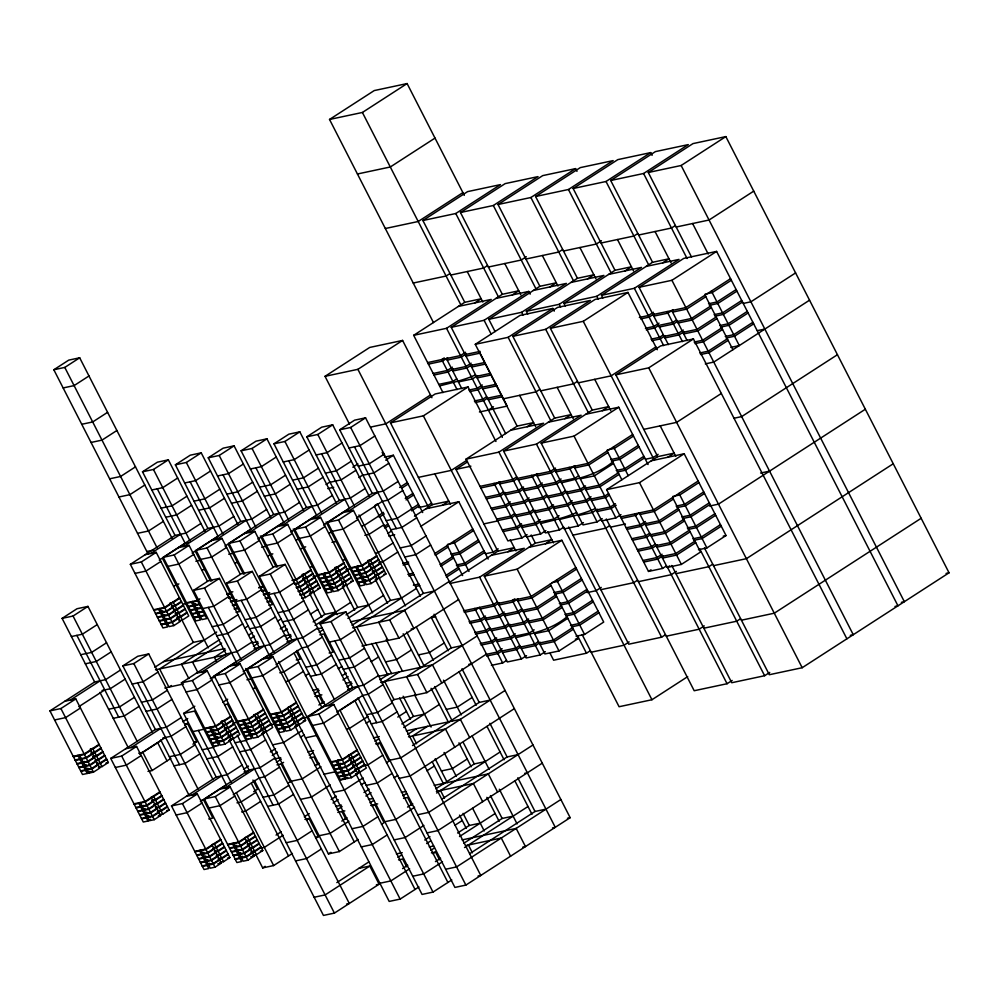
<?xml version="1.0" encoding="UTF-8"?>
<svg xmlns="http://www.w3.org/2000/svg" width="999" height="999" viewBox="0 0 999 999"><rect width="100%" height="100%" fill="white"/><g stroke="black" fill="none" stroke-linecap="round" stroke-linejoin="round"><path stroke-width="1.5" d="M433.466 322.565L329.533 119.455L374.238 90.572L407.105 83.566L464.298 195.342M329.533 119.455L362.4 112.462L407.105 83.566M148.214 554.195L53.834 369.755L68.731 360.127L79.683 357.792L172.028 538.249M53.834 369.755L64.785 367.42L79.683 357.792M435.002 138.099L390.309 166.983L357.442 173.988M88.986 375.974L74.088 385.602L63.137 387.937M107.592 412.325L92.695 421.953L81.731 424.288M462.899 192.62L418.206 221.503L385.339 228.509M422.902 220.504L467.594 191.621L500.462 184.615L455.769 213.511L422.902 220.504L464.76 302.297L481.193 298.788L474.8 302.922M116.895 430.494L101.985 440.122L91.034 442.457M460.464 212.5L505.157 183.616L538.024 176.611L493.331 205.507L460.464 212.5L502.322 294.293L518.756 290.796L512.362 294.917M549.925 286.913L556.306 282.792L539.872 286.288L498.026 204.508L542.719 175.612L575.586 168.619L576.985 171.341M498.026 204.508L530.894 197.502L575.586 168.619M535.589 196.503L580.282 167.62L613.149 160.614L568.456 189.498L535.589 196.503L577.434 278.284L593.868 274.787L587.487 278.921M135.489 466.845L120.592 476.473L109.64 478.808M625.049 270.916L631.43 266.783L614.997 270.292L573.151 188.499L617.844 159.615L650.711 152.61L652.11 155.332M200.911 523.451L186.014 533.091L175.05 535.414L142.507 471.803L157.405 462.175L168.356 459.84L204.895 531.243M449.937 273.551L446.103 276.036L413.236 283.029M142.507 471.803L153.459 469.468L168.356 459.84M573.151 188.499L606.018 181.493L650.711 152.61M610.714 180.494L655.406 151.611L688.274 144.605L643.581 173.501L610.714 180.494L652.559 262.287L668.993 258.791L662.612 262.912M233.778 516.458L218.881 526.086L207.917 528.421L175.374 464.81L190.272 455.182L201.224 452.847L237.762 524.25M144.793 485.014L129.895 494.655L118.931 496.99M487.5 265.559L483.666 268.032L450.799 275.037M175.374 464.81L186.326 462.475L201.224 452.847M349.438 424.038L325.025 376.323L369.73 347.44L402.597 340.434L431.918 397.739M691.52 257.005L648.276 172.502L692.969 143.606L725.836 136.601L949.05 572.802L802.185 667.719L769.317 674.725L704.445 547.952M266.646 509.453L251.748 519.08L240.784 521.416L208.242 457.804L223.139 448.176L234.091 445.841L270.629 517.245M177.66 478.022L162.762 487.649L151.798 489.985M526.336 256.731L521.228 260.027L488.361 267.033M208.242 457.804L219.193 455.469L234.091 445.841M325.025 376.323L357.892 369.33L402.597 340.434M442.994 392.619L413.673 335.314L464.76 302.297M648.276 172.502L681.143 165.497L725.836 136.601M299.513 502.447L284.615 512.075L273.651 514.41L241.096 450.799L256.006 441.171L266.958 438.836L303.496 510.239M210.527 471.016L195.629 480.644L184.665 482.979M241.096 450.799L252.06 448.464L266.958 438.836M562.624 249.55L558.791 252.023L525.924 259.028M413.673 335.314L446.541 328.309L491.233 299.425L458.366 306.418M186.963 496.191L172.065 505.819L161.101 508.154M505.644 433.628L451.236 327.31L502.322 294.293M332.38 495.454L317.47 505.082L306.518 507.417L273.963 443.806L288.873 434.165L299.825 431.843L336.363 503.234M243.394 464.011L228.496 473.651L217.532 475.974M273.963 443.806L284.927 441.471L299.825 431.843M163.386 521.366L148.489 531.006L137.537 533.329M191.608 505.282L176.711 514.91L165.759 517.245M601.46 240.722L596.353 244.031L563.486 251.024M219.83 489.198L204.92 498.826L193.968 501.161M451.236 327.31L484.103 320.304L528.796 291.421L530.194 294.143M365.247 488.449L350.337 498.076L339.385 500.412L306.83 436.8L321.728 427.172L332.692 424.837L369.23 496.241M495.079 331.581L488.798 319.305L539.872 286.288M276.261 457.018L261.363 466.645L250.399 468.981M306.83 436.8L317.794 434.465L332.692 424.837M224.475 498.276L209.578 507.904L198.626 510.239M444.268 357.917L441.708 359.578L457.08 389.622M252.697 482.192L237.787 491.82L226.835 494.155M637.749 233.554L633.915 236.026L601.048 243.019M447.614 357.829L442.507 361.126L428.421 364.136M158.304 608.741L167.607 626.922L162.912 627.921L130.357 564.31L175.05 535.414M398.102 481.443L383.204 491.071L372.252 493.406L339.697 429.795L354.595 420.167L365.559 417.832L570.167 817.681L465.871 885.089L454.92 887.424L357.929 697.889M488.798 319.305L521.665 312.3L566.358 283.416L533.491 290.422M309.128 450.012L294.23 459.64L283.266 461.975M150.737 553.508L180.532 534.253M527.172 426.735L533.566 422.602L517.132 426.111L475.274 344.318L519.967 315.434L552.834 308.429L554.233 311.151M527.747 314.036L526.361 311.301L577.434 278.284M130.357 564.31L141.309 561.975L156.206 552.347L188.761 615.958L182.38 620.079L178.858 620.829M465.596 352.272L460.489 355.569L427.622 362.575M339.697 429.795L350.661 427.46L365.559 417.832M466.396 353.833L461.288 357.13L447.202 360.127M257.342 491.283L242.445 500.911L231.481 503.246M120.504 670.017L105.607 679.657L94.643 681.98L62.1 618.369L76.998 608.741L87.949 606.405L152.198 731.955M452.397 367.17L447.29 370.479L433.204 373.476M285.552 475.187L270.654 484.815L259.703 487.15M453.196 368.731L448.089 372.04L434.003 375.037M675.312 225.549L671.478 228.022L638.611 235.027M191.171 601.748L200.474 619.917L195.779 620.916L163.224 557.305L207.917 528.421M159.266 560.089L185.177 543.344L187.924 542.757M62.1 618.369L73.052 616.033L87.949 606.405M341.995 443.007L327.085 452.634L316.134 454.97M183.604 546.515L213.399 527.247M160.864 561.438L145.966 571.066L135.002 573.401M475.274 344.318L508.141 337.325L552.834 308.429M526.361 311.301L559.228 304.308L603.92 275.412L571.053 282.417M163.224 557.305L174.176 554.969L189.073 545.342L207.505 581.356M471.178 363.174L466.071 366.471L451.985 369.48M512.837 336.313L557.529 307.43L590.397 300.424L545.704 329.32L512.837 336.313L554.695 418.106L571.128 414.61L564.735 418.731M565.309 306.031L563.923 303.309L614.997 270.292M471.978 364.735L466.87 368.032L452.784 371.029M290.209 484.278L275.312 493.906L264.348 496.241M430.494 394.967L385.801 423.851L370.854 427.035M318.419 468.181L303.521 477.822L292.57 480.157M456.705 378.908L452.872 381.381L438.786 384.378M442.395 505.269L448.776 501.136L432.342 504.632L390.497 422.852L435.189 393.968L468.056 386.963L495.954 441.483M211.763 580.931L196.091 550.299L240.784 521.416M192.133 553.084L218.044 536.338L190.147 481.818M374.862 436.014L359.952 445.641L349.001 447.977M753.733 191.134L709.04 220.017L676.173 227.023M216.471 539.51L246.266 520.254M193.731 554.433L178.833 564.06L167.869 566.396M196.091 550.299L207.043 547.976L221.94 538.336L240.372 574.35M563.923 303.309L596.79 296.303L641.483 267.407L608.616 274.413M475.487 374.9C464.148 380.119 451.748 382.729 439.585 385.939M602.297 410.726L608.691 406.605L592.257 410.102L550.399 328.321L595.092 299.425L627.959 292.432L657.28 349.725M602.872 298.027L601.485 295.304L652.559 262.287M477.559 375.636L472.452 378.933L458.366 381.943M323.077 477.272L308.179 486.9L297.215 489.235M97.253 624.587L82.355 634.215L71.391 636.55M351.286 461.188L336.388 470.816L325.437 473.151M390.497 422.852L423.364 415.846L468.056 386.963M244.63 573.926L228.958 543.306L273.651 514.41M225 546.078L250.911 529.333L223.014 474.812M249.338 532.504L279.133 513.249M226.598 547.427L211.701 557.055L200.737 559.39M326.011 484.527L329.845 482.055M352.834 467.195L357.942 463.898M228.958 543.306L239.91 540.971L254.807 531.343L273.239 567.357M482.342 384.99L477.235 388.286L468.781 390.085M550.399 328.321L583.266 321.316L627.959 292.432M601.485 295.304L634.353 288.299L679.045 259.415L646.178 266.408M481.855 387.362L478.034 389.847L469.58 391.645M178.883 583.916L173.651 586.113M355.944 470.279L341.046 479.907L330.082 482.242M668.368 344.605L639.048 287.3L683.741 258.416L716.608 251.411L897.964 605.819L894.979 606.455M384.153 454.183L369.255 463.811L358.304 466.146M277.497 566.933L261.825 536.301L306.518 507.417M257.867 539.085L283.778 522.34L255.881 467.807M282.205 525.511L312 506.243M259.465 540.422L244.568 550.062L233.604 552.397M358.878 477.522L362.712 475.049M385.701 460.189L393.369 455.244L422.689 512.549M261.825 536.301L272.777 533.966L287.675 524.338L320.229 587.949L313.848 592.082L310.327 592.832M486.638 396.715L482.817 399.188L474.363 400.986M106.556 642.757L91.646 652.384L80.694 654.72M179.458 597.777L164.56 607.417L153.609 609.74M171.216 603.808L164.835 607.929L160.14 608.928M179.733 598.301L173.339 602.434L169.818 603.184M388.811 463.274L373.913 472.902L362.949 475.237M639.048 287.3L671.915 280.294L716.608 251.411M251.973 642.02L237.063 651.648L226.111 653.983L193.556 590.372L208.454 580.731L219.418 578.409L255.956 649.8M162.725 610.726L160.165 612.375L155.469 613.386M172.815 606.917L166.421 611.051L161.726 612.05M181.319 601.423L174.937 605.544L171.416 606.293M173.077 607.442L166.696 611.563L162 612.562M181.593 601.935L175.2 606.068L171.678 606.818M322.64 573.738L331.943 591.908L327.247 592.907L294.693 529.295L339.385 500.412M290.734 532.08L316.646 515.334L288.748 460.814M193.556 590.372L204.52 588.036L219.418 578.409M164.847 614.885L162.288 616.533L157.592 617.532M315.072 518.506L344.867 499.25M292.332 533.429L277.435 543.056L266.471 545.392M174.675 610.551L168.282 614.685L163.586 615.684M183.179 605.057L176.798 609.178L173.277 609.927M111.201 651.847L96.304 661.475L85.352 663.811M174.937 611.076L168.556 615.197L163.861 616.196M183.454 605.569L177.06 609.702L174.713 610.202M294.693 529.295L305.644 526.972L320.542 517.332L353.097 580.943L346.715 585.077L343.194 585.826M488.386 410.102L493.506 406.793M166.708 618.518L164.148 620.167L159.453 621.166M199.912 598.801L197.427 600.411L186.476 602.747M176.536 614.185L170.142 618.319L165.447 619.318M185.04 608.691L178.659 612.812L175.137 613.561M176.798 614.71L170.417 618.831L165.722 619.842M185.315 609.203L178.921 613.336L176.573 613.836M284.84 635.014L269.93 644.642L258.978 646.977L226.423 583.366L241.321 573.738L252.285 571.403L288.823 642.807M195.579 603.733L193.032 605.382L188.336 606.381M272.827 553.833L267.607 556.018M195.854 604.245L193.294 605.894L188.599 606.893M178.396 617.819L172.003 621.952L167.308 622.951M186.9 612.325L180.519 616.445L176.998 617.195M178.659 618.344L172.265 622.477L167.57 623.476M187.175 612.837L180.782 616.97L177.26 617.719M355.507 566.733L364.81 584.914L360.115 585.913L327.56 522.302L372.252 493.406M323.601 525.074L349.513 508.329L321.616 453.808M226.423 583.366L237.387 581.031L252.285 571.403M653.408 312.262L648.301 315.559L639.335 317.47M197.715 607.879L195.155 609.527L190.459 610.539M347.939 511.5L377.734 492.245M325.199 526.423L310.302 536.051L299.338 538.386M654.208 313.823L649.1 317.12L640.646 318.918M159.865 608.416L169.168 626.585L173.863 625.586L180.245 621.465L170.954 603.284M539.872 389.373L536.038 391.845L503.171 398.851M327.56 522.302L338.511 519.967L353.409 510.339L385.964 573.95L379.583 578.071L376.061 578.821M199.575 611.513L197.015 613.174L192.32 614.173M232.854 591.758L226.773 594.155M89.748 771.84L87.2 773.488L82.505 774.487L49.95 710.876L94.643 681.98M317.694 628.009L302.797 637.637L291.845 639.972L259.29 576.361L274.188 566.733L285.152 564.398L349.388 689.947M228.721 596.578L213.811 606.206L202.859 608.541M305.694 546.828L300.474 549.013M672.989 309.815L667.881 313.124L653.796 316.121M181.269 717.544L166.371 727.172L155.419 729.507L122.865 665.896L137.762 656.268L148.714 653.933L212.962 779.47M70.33 700.074L100.125 680.819M399.65 487.45L407.317 482.505M374.912 505.519L377.46 503.871M401.723 488.186L408.116 484.065M49.95 710.876L60.902 708.541L75.799 698.913L108.354 762.524L101.973 766.645L98.451 767.394M356.468 518.081L382.38 501.336L387.862 500.162L402.759 490.534M259.29 576.361L270.254 574.025L285.152 564.398M658.99 323.164L653.883 326.473L645.429 328.271M122.865 665.896L133.816 663.561L148.714 653.933M358.067 519.418L343.156 529.058L332.205 531.381M730.556 278.671L685.863 307.555L652.996 314.56M658.503 325.549L654.67 328.022L646.228 329.82M236.838 599.55L230.757 601.947M705.818 296.74L686.663 309.116L672.577 312.125M731.355 280.232L712.2 292.607L705.157 294.106M577.434 381.368L573.601 383.841L540.734 390.846M676.485 319.992L672.664 322.465L658.578 325.462M78.859 706.655L104.77 689.909M261.588 589.572L246.678 599.2L235.727 601.535M677.285 321.553L673.451 324.026L659.365 327.023M80.457 708.004L65.559 717.632L54.595 719.967M125.15 679.108L110.252 688.736L102.035 690.484M378.409 515.696L383.516 512.387M405.232 498.364L412.899 493.406M527.097 534.602L521.99 537.912L507.904 540.909L466.046 459.128L517.132 426.111M379.195 515.709L364.298 525.337L361.551 525.924M466.583 460.464L451.261 470.379L418.394 477.372M379.208 517.245L384.315 513.948M406.031 499.912L413.686 494.967M663.286 334.89L659.465 337.375L651.011 339.173M507.854 551.785L514.248 547.664L497.814 551.161L455.956 469.368L467.445 461.95M710.601 306.081L691.445 318.469L677.359 321.466M736.138 289.573L716.982 301.96L708.528 303.758M665.359 335.627L660.252 338.936L651.81 340.734M269.705 592.544L263.624 594.942M154.857 667.257L193.344 642.382L204.296 640.047M711.388 307.642L692.232 320.017L678.146 323.027M736.937 291.134L717.781 303.521L709.327 305.319M238.012 614.76L223.114 624.387L212.163 626.723M310.926 569.78L296.029 579.408L291.92 580.282M655.868 346.953L611.163 375.836L578.296 382.842M302.685 575.799L296.291 579.919L292.769 580.669M311.201 570.292L304.807 574.425L302.46 574.924M683.353 330.07L678.246 333.366L664.16 336.376M216.708 632.03L159.603 668.943L168.906 687.112L171.378 685.514M294.443 582.579L279.545 592.207L268.594 594.542M383.841 524.8L368.943 534.428L364.835 535.302M667.769 457.255L674.15 453.121L657.717 456.63L615.859 374.837L660.564 345.954L693.431 338.948L846.89 638.836M684.14 331.631L679.033 334.927L664.947 337.924M158.017 672.102L143.119 681.743L132.168 684.078M466.046 459.128L498.913 452.122L543.606 423.239L510.739 430.232M383.991 526.598L387.824 524.125M410.814 509.265L418.469 504.308M412.063 508.703L397.165 518.344L386.201 520.679M304.27 578.908L297.889 583.041L294.368 583.791M312.787 573.414L306.406 577.534L302.884 578.284M304.545 579.432L298.152 583.566L294.63 584.315M313.049 573.926L306.668 578.059L303.147 578.808M563.374 527.435L559.54 529.907L545.454 532.904L503.608 451.123L554.695 418.106M384.79 528.159L388.623 525.674M411.613 510.826L419.268 505.869M716.171 316.995L697.015 329.37L682.929 332.367M741.72 300.487L722.564 312.862L714.11 314.66M306.131 582.554L299.75 586.675L296.228 587.424M314.648 577.047L308.266 581.168L304.745 581.918M242.67 623.838L227.772 633.466L216.808 635.801M306.406 583.066L300.012 587.2L296.491 587.949M314.91 577.559L308.529 581.693L305.007 582.442M219.73 639.572L181.506 664.273L188.823 678.546M716.97 318.544L697.814 330.931L683.728 333.928M742.519 302.035L723.363 314.423L714.909 316.221M431.481 503.159L427.647 505.644L418.681 507.542M270.879 607.754L255.981 617.382L245.03 619.717M325.462 572.602L322.902 574.263L318.206 575.262M134.453 697.29L119.555 706.917L108.604 709.253M387.649 533.528L391.483 531.056M414.46 516.196L432.342 504.632M343.793 562.774L328.896 572.402L317.944 574.737M307.992 586.188L301.611 590.309L298.089 591.058M316.508 580.681L310.127 584.802L307.779 585.314M335.552 568.793L329.158 572.927L324.463 573.926M344.056 563.299L337.674 567.42L335.327 567.919M308.266 586.7L301.873 590.834L298.351 591.583M316.77 581.206L310.389 585.327L306.868 586.076M221.616 643.094L192.47 661.937L197.777 672.327M244.618 628.234L248.339 625.824M416.708 517.794L401.81 527.422L390.859 529.757M615.859 374.837L648.726 367.844L693.431 338.948M795.591 272.914L750.898 301.81L743.418 303.396M337.138 571.915L330.756 576.036L326.061 577.035M345.654 566.408L339.273 570.541L335.751 571.291M309.852 589.822L303.471 593.943L299.95 594.692M318.369 584.315L311.988 588.448L309.64 588.948M337.412 572.427L331.019 576.56L326.323 577.559M345.916 566.933L339.535 571.053L336.014 571.803M310.127 590.334L303.733 594.467L300.212 595.217M318.631 584.84L312.25 588.96L308.728 589.71M503.608 451.123L536.475 444.118L581.168 415.234L548.301 422.227M602.21 518.606L597.102 521.903L583.016 524.912L541.171 443.119L592.257 410.102M721.753 327.897L702.597 340.272L694.155 342.07M747.302 311.388L728.146 323.763L719.692 325.574M338.998 575.549L332.617 579.67L327.922 580.669M347.515 570.042L341.134 574.175L337.612 574.924M275.537 616.845L260.639 626.473L249.675 628.808M301.81 598.326L305.332 597.577L311.713 593.456L302.41 575.274M339.273 576.061L332.879 580.194L328.184 581.193M347.777 570.566L341.396 574.687L337.874 575.436M225.549 650.049L214.373 657.267L216.371 661.163M248.714 635.077L252.597 632.567M139.098 706.368L124.201 715.996L113.249 718.331M722.552 329.458L703.396 341.833L694.942 343.631M748.101 312.949L728.945 325.324L720.491 327.123M330.769 582.991L328.221 584.64L323.526 585.639M303.746 600.749L288.848 610.377L277.897 612.712M393.144 542.969L378.246 552.597L375.499 553.184M358.329 565.609L355.769 567.257L351.074 568.256M420.517 526.523L458.828 501.76L488.149 559.065M167.32 690.284L152.422 699.912L141.458 702.247M376.66 555.769L361.763 565.397L350.811 567.732M340.859 579.183L334.478 583.304L329.782 584.315M349.375 573.676L342.994 577.809L340.647 578.309M209.365 727.309L218.669 745.479L213.973 746.478L181.418 682.866L226.111 653.983M368.419 561.8L362.025 565.921L357.33 566.92M376.923 556.293L370.542 560.414L368.194 560.914M341.134 579.707L334.74 583.828L330.045 584.827M349.638 574.2L343.256 578.321L339.735 579.07M250.599 638.611L254.483 636.101M277.485 621.228L281.206 618.831M332.63 586.625L330.082 588.274L325.387 589.273M201.798 672.077L231.593 652.809M370.005 564.91L363.624 569.043L358.928 570.042M378.521 559.403L372.14 563.536L368.619 564.285M342.719 582.817L336.338 586.95L331.643 587.949M351.236 577.31L344.855 581.443L342.507 581.942M370.279 565.434L363.886 569.555L359.19 570.554M378.783 559.927L372.402 564.048L368.881 564.81M499.987 481.643L494.88 484.94L480.794 487.949M181.418 682.866L192.37 680.531L207.268 670.903L239.822 734.515L233.441 738.648L229.92 739.397M342.994 583.341L336.601 587.462L331.905 588.461M351.498 577.834L345.117 581.955L341.596 582.717M541.171 443.119L574.038 436.113L618.731 407.23L648.064 464.535M99.051 744.342L84.153 753.983L73.202 756.305M371.865 568.543L365.484 572.677L360.789 573.676M380.382 563.049L374.001 567.17L370.479 567.919M727.334 338.798L708.179 351.186L699.725 352.984M752.884 322.29L733.728 334.677L725.274 336.476M90.809 750.374L84.428 754.495L79.733 755.494M99.326 744.867L92.932 749L90.584 749.5M308.404 609.84L293.506 619.467L282.542 621.803M324.2 573.401L333.504 591.583L338.199 590.584L344.58 586.45L335.277 568.281M397.789 552.06L382.892 561.688L378.783 562.562M372.14 569.068L365.746 573.189L361.051 574.188M380.644 563.561L374.263 567.694L370.741 568.443M253.446 646.253L258.416 643.044M280.282 628.92L285.464 625.561M171.965 699.375L157.068 709.003L146.116 711.338M363.636 575.986L361.089 577.647L356.393 578.646M516.695 476.91L512.862 479.383L479.995 486.388M728.134 340.359L708.978 352.734L700.524 354.533M753.671 323.851L734.515 336.226L726.073 338.037M426.011 535.976L411.113 545.604L400.149 547.939M517.494 478.471L513.661 480.944L499.575 483.941M92.407 753.483L86.014 757.617L81.319 758.616M100.911 747.989L94.53 752.11L91.009 752.859M373.726 572.177L367.345 576.311L362.649 577.31M382.242 566.683L375.861 570.804L372.34 571.553M92.67 754.008L86.289 758.129L81.593 759.128M101.186 748.501L94.793 752.634L91.271 753.383M242.233 720.304L251.536 738.473L246.84 739.472L214.285 675.861L258.978 646.977M374.001 572.702L367.607 576.823L362.912 577.822M382.505 567.195L376.123 571.328L372.602 572.077M210.327 678.646L236.239 661.9L208.341 607.38M283.466 631.605L287.35 629.095M310.352 614.235L317.794 609.415M365.497 579.62L362.949 581.281L358.254 582.28M84.44 761.45L81.881 763.099L77.185 764.098M365.759 580.144L363.211 581.793L358.516 582.792M211.925 679.994L197.028 689.622L186.064 691.957M234.665 665.072L264.46 645.816M503.496 491.808L499.662 494.293L485.576 497.29M94.268 757.117L87.875 761.25L83.179 762.249M102.772 751.623L96.391 755.744L92.87 756.493M375.587 575.811L369.205 579.944L364.51 580.943M384.103 570.317L377.722 574.437L375.374 574.937M94.53 757.642L88.137 761.762L83.454 762.761M103.047 752.135L96.653 756.268L93.132 757.017M214.285 675.861L225.237 673.538L240.135 663.898L272.69 727.509L266.308 731.643L262.787 732.392M375.849 576.336L369.468 580.456L364.772 581.455M384.365 570.829L377.984 574.962L375.636 575.461M505.569 492.544L500.462 495.854L486.376 498.851M86.026 764.56L83.479 766.221L78.784 767.22M537.549 473.638L532.442 476.935L518.356 479.945M96.129 760.751L89.735 764.884L85.04 765.883M104.633 755.256L98.252 759.377L95.904 759.877M357.068 566.408L366.371 584.577L371.066 583.578L377.447 579.445L368.144 561.276M430.656 545.054L415.759 554.695L404.807 557.017M809.54 300.187L713.761 362.088L705.306 363.886M96.391 761.275L89.997 765.396L85.302 766.408M104.907 755.768L98.514 759.902L94.992 760.651M286.313 639.248L291.283 636.038M313.149 621.915L324.812 614.373L335.764 612.037M87.887 768.206L85.34 769.854L80.644 770.853M523.551 486.988L518.444 490.284L504.358 493.294M555.531 468.081L550.424 471.378L517.557 478.384M524.35 488.548L519.243 491.845L505.157 494.842M97.977 764.385L91.596 768.518L86.901 769.517M106.493 758.89L100.112 763.011L96.591 763.76M98.252 764.909L91.858 769.043L87.163 770.042M106.768 759.402L100.375 763.536L96.853 764.285M275.1 713.298L284.39 731.48L279.695 732.479L247.153 668.868L291.845 639.972M243.194 671.64L269.106 654.894L271.84 654.32M315.035 625.436L350.661 602.409M556.331 469.642L551.223 472.939L537.137 475.936M150.524 819.355L147.964 821.016L143.269 822.015L110.714 758.403L155.419 729.507M79.458 754.982L88.761 773.151L91.321 771.503M378.471 675.536L363.574 685.164L352.61 687.499L320.067 623.888L334.965 614.26L345.916 611.925L480.769 875.461L478.034 876.048M267.52 658.066L297.327 638.811M244.792 672.989L229.882 682.617L218.931 684.952M510.352 501.898L505.244 505.194L491.158 508.191M131.094 747.602L160.889 728.346M242.033 765.072L227.135 774.7L216.184 777.035L183.629 713.423L194.805 706.193M88.761 773.151L93.456 772.152L99.838 768.031L90.547 749.849M247.153 668.868L258.104 666.533L273.002 656.905L305.557 720.516L299.176 724.637L295.654 725.386M542.332 482.992L537.225 486.288L523.139 489.285M509.877 504.27L506.043 506.755L491.958 509.752M110.714 758.403L121.678 756.068L136.576 746.428L169.131 810.052L162.737 814.173L159.216 814.922M434.465 553.783L472.777 529.02M320.067 623.888L331.019 621.553L345.916 611.925M541.858 485.364L538.024 487.849L523.938 490.846M435.264 555.344L448.039 547.09M473.576 530.581L454.42 542.969L447.377 544.467M575.112 465.634L570.004 468.943L555.919 471.94M319.18 632.255L322.914 629.845M346.016 614.909L357.679 607.38L368.631 605.044M182.755 721.79L187.725 718.581M529.133 497.889L524.025 501.198L509.94 504.195M561.113 478.983L556.006 482.292L541.92 485.289M528.658 500.274L524.825 502.747L510.739 505.756M276.061 664.647L301.973 647.901L307.455 646.728L322.352 637.1M347.902 618.443L383.529 595.416M632.679 434.49L587.986 463.386L555.119 470.379M560.639 481.368L556.805 483.841L542.719 486.85M139.635 754.183L165.547 737.424M138.699 753.221L142.807 752.347L160.29 741.046M184.915 725.137L187.5 723.463L196.803 741.633L192.919 744.155M277.66 665.983L262.749 675.624L251.798 677.946M607.941 452.559L588.786 464.935L574.7 467.944M633.478 436.051L614.323 448.426L607.28 449.925M222.702 702.409L227.672 699.2M514.66 513.623L510.826 516.096L496.74 519.105M141.221 755.519L126.324 765.147L115.372 767.482M185.914 726.635L171.016 736.263L162.8 738.011M546.64 494.717L542.807 497.19L528.721 500.199M515.447 515.184L511.625 517.657L497.539 520.654M440.047 564.697L452.822 556.443M478.359 539.935L459.203 552.31L450.749 554.108M578.621 475.811L574.787 478.284L560.701 481.281M547.427 496.278L543.606 498.751L529.52 501.748M440.846 566.246L453.608 557.991M479.158 541.483L460.002 553.871L451.548 555.669M352.048 625.249L390.534 600.374L401.498 598.039M533.441 509.627L529.607 512.1L515.521 515.097M298.788 662.275L283.891 671.902L279.782 672.777M565.422 490.721L561.588 493.194L547.502 496.191M535.514 510.352L530.407 513.661L516.321 516.658M416.396 588.411L356.793 626.935L366.096 645.104M612.724 461.9C597.926 474.413 579.57 478.271 561.5 482.842M638.261 445.392L619.105 457.779L610.651 459.577M567.494 491.446L562.387 494.755L548.301 497.752M355.219 630.094L340.322 639.722L329.358 642.057M721.328 393.469L676.635 422.365L643.768 429.37M613.523 463.461L594.368 475.849L580.282 478.846M639.06 446.953L619.904 459.34L611.45 461.138M521.515 523.701L516.408 527.01L502.322 530.007M553.496 504.795L548.389 508.104L534.303 511.101M522.315 525.262L517.207 528.558L503.121 531.568M445.629 575.599L458.391 567.345M483.941 550.836L464.785 563.211L456.331 565.022M585.476 485.889L580.369 489.185L566.283 492.195M554.295 506.356L549.188 509.652L535.102 512.662M230.519 716.345L215.622 725.973L204.67 728.308M446.428 577.16L459.19 568.906M484.74 552.397L465.584 564.772L457.13 566.57M222.278 722.364L215.884 726.485L211.189 727.497M230.781 716.857L224.4 720.991L220.879 721.74M586.276 487.45L581.168 490.746L567.082 493.756M434.365 591.033L423.401 593.369L378.708 622.265L388.012 640.434M213.774 729.295L211.226 730.943L206.531 731.942M303.434 671.365L288.536 680.993L285.801 681.58M148.002 771.403L152.11 770.529L170.891 758.391M540.297 519.705L535.189 523.001L521.103 525.998M331.656 655.269L316.758 664.909L305.794 667.245M223.863 725.474L217.482 729.607L212.787 730.606M232.38 719.979L225.999 724.1L222.477 724.849M572.277 500.799L567.17 504.095L553.084 507.092M195.217 744.804L180.32 754.432L169.368 756.767M224.138 725.998L217.745 730.132L213.049 731.131M232.642 720.491L226.261 724.625L222.74 725.374M485.639 553.758L493.119 552.16L498.226 548.863M539.81 522.09L535.976 524.562L521.89 527.559M352.684 627.809L389.66 619.929L449.263 581.406M215.634 732.929L213.087 734.577L208.391 735.576M618.306 472.814L599.15 485.189L585.064 488.186M643.843 456.306L624.687 468.681L616.233 470.479M449.275 582.529L497.814 551.161M571.79 503.184L567.969 505.656L553.883 508.653M215.896 733.441L213.349 735.089L208.654 736.088M305.382 675.761L309.103 673.351M619.105 474.363L599.949 486.75L585.864 489.747M644.642 457.854L625.486 470.242L617.032 472.04M225.724 729.12L219.343 733.241L214.648 734.24M234.241 723.613L227.859 727.734L224.338 728.483M225.999 729.632L219.605 733.766L214.91 734.764M234.503 724.125L228.122 728.259L225.774 728.758M217.495 736.563L214.947 738.211L210.252 739.21M559.078 515.696L553.97 519.005L539.885 522.002M217.757 737.075L215.21 738.723L210.514 739.735M591.058 496.79L585.951 500.099L571.865 503.096M263.386 709.34L248.489 718.968L237.537 721.303M227.585 732.754L221.204 736.875L216.508 737.874M236.101 727.247L229.72 731.368L226.199 732.13M658.129 454.32L653.021 457.629L645.554 459.215M255.145 715.359L248.751 719.492L244.056 720.491M263.649 709.864L257.267 713.985L253.746 714.735M227.859 733.266L221.466 737.399L216.771 738.398M236.363 727.771L229.982 731.892L226.461 732.642M590.571 499.175L586.75 501.648L572.664 504.657M336.301 664.36L321.403 673.988L310.452 676.323M666.408 565.958L662.574 568.431L648.488 571.428L606.63 489.647L657.717 456.63M219.618 740.709L217.07 742.369L212.375 743.368M199.875 753.895L184.977 763.523L174.013 765.858M498.776 482.38L526.685 536.913L540.771 533.903L545.879 530.606M364.523 648.276L349.613 657.904L338.661 660.239M256.731 718.481L250.349 722.602L245.654 723.601M265.247 712.974L258.866 717.107L255.344 717.856M229.445 736.388L223.064 740.509L218.369 741.508M237.962 730.881L231.581 735.014L228.059 735.764M257.005 718.993L250.612 723.126L245.916 724.125M265.509 713.498L259.128 717.619L256.78 718.119M215.672 745.828L213.187 747.439L202.235 749.774M576.573 512.524C565.234 517.744 552.847 520.354 540.671 523.563M229.72 736.9L223.326 741.033L218.631 742.032M238.224 731.405L231.843 735.526L228.321 736.275M248.501 725.923L245.954 727.572L241.258 728.571M608.553 493.618L604.732 496.091L590.646 499.1M248.763 726.448L246.216 728.096L241.521 729.095M449.712 583.541L479.595 577.172L524.288 548.289L491.421 555.294M338.249 668.756L341.97 666.345M609.353 495.179L605.519 497.652L591.433 500.649M258.591 722.115L252.21 726.236L247.515 727.235M267.108 716.608L260.727 720.741L257.205 721.49M545.329 651.66L540.222 654.957L526.136 657.966L484.29 576.173L535.364 543.156L551.798 539.66L545.417 543.781M210.926 726.972L220.23 745.142L224.925 744.143L231.306 740.022L222.003 721.84M258.866 722.627L252.472 726.76L247.777 727.759M267.37 717.132L260.989 721.253L258.641 721.753M250.362 729.557L247.814 731.206L243.119 732.205M250.624 730.082L248.077 731.73L243.381 732.729M595.354 508.528C584.015 513.736 571.628 516.346 559.452 519.555M296.253 702.334L281.356 711.962L270.404 714.297M260.452 725.749L254.071 729.869L249.375 730.881M268.968 720.242L262.587 724.375L259.066 725.124M288.012 708.366L281.618 712.487L276.923 713.486M296.516 702.859L290.135 706.98L287.787 707.479M260.727 726.273L254.333 730.394L249.638 731.393M269.231 720.766L262.849 724.887L259.328 725.636M159.828 791.87L144.93 801.498L133.966 803.833M597.427 509.253L592.32 512.562L578.234 515.559M151.573 797.889L145.192 802.022L140.497 803.021M160.09 792.394L153.709 796.515L151.361 797.015M369.168 657.367L354.27 666.995L343.319 669.33M361.988 645.978L398.963 638.099L458.566 599.587M606.63 489.647L639.497 482.642L684.19 453.758L726.048 535.539L706.892 547.927L698.438 549.725M837.437 354.707L741.658 416.608L734.19 418.206M279.77 715.808L277.223 717.457L272.527 718.456M252.485 733.716L249.937 735.364L245.242 736.363M314.223 693.781L319.18 690.571M342.345 675.599L346.228 673.089M232.742 746.89L217.844 756.518L206.88 758.853M143.344 805.344L140.797 806.992L136.101 807.991M289.598 711.475L283.216 715.609L278.521 716.608M298.114 705.968L291.733 710.102L288.212 710.851M262.312 729.382L255.931 733.516L251.236 734.515M270.829 723.875L264.448 728.009L260.926 728.758M248.539 738.835L246.054 740.434L235.102 742.769M289.872 712L283.479 716.121L278.783 717.12M298.376 706.493L291.995 710.614L289.648 711.126M262.575 729.907L256.194 734.028L251.498 735.027M271.091 724.4L264.71 728.521L261.189 729.282M536.338 474.388L564.235 528.908L578.321 525.911L583.441 522.602M153.172 801.011L146.791 805.132L142.095 806.131M161.688 795.504L155.295 799.637L151.773 800.386M153.434 801.523L147.053 805.656L142.358 806.655M161.95 796.028L155.569 800.149L152.048 800.898M281.631 719.442L279.083 721.091L274.388 722.09M615.421 503.696L610.314 507.005L596.228 510.002M276.748 722.739L271.528 724.924M316.371 697.127L318.968 695.454L322.952 703.246M342.932 679.969L348.114 676.623M371.116 661.75L378.559 656.942M144.942 808.453L142.382 810.102L137.687 811.101M484.29 576.173L517.157 569.168L561.85 540.284L603.708 622.077L584.552 634.452L576.098 636.251M291.458 715.109L285.077 719.243L280.382 720.242M299.975 709.615L293.594 713.736L290.072 714.485M616.208 505.257L611.101 508.553L597.015 511.563M243.793 719.967L253.097 738.149L257.792 737.15L264.173 733.016L254.87 714.847M291.733 715.634L285.339 719.755L280.644 720.754M300.237 710.127L293.856 714.26L291.508 714.76M155.032 804.645L148.651 808.765L143.956 809.777M163.549 799.138L157.155 803.271L154.808 803.77M155.295 805.169L148.913 809.29L144.218 810.289M163.811 799.662L157.43 803.783L153.908 804.532M146.803 812.087L144.243 813.735L139.548 814.734M293.319 718.743L286.938 722.876L282.242 723.875M301.835 713.249L295.454 717.369L291.933 718.119M293.581 719.268L287.2 723.388L282.505 724.387M302.098 713.761L295.716 717.894L292.195 718.643M156.893 808.278L150.499 812.412L145.817 813.411M165.409 802.771L159.016 806.905L155.494 807.654M157.155 808.803L150.774 812.924L146.079 813.923M165.672 803.296L159.291 807.417L155.769 808.179M285.352 726.71L282.804 728.358L278.109 729.357M318.856 705.019L324.038 701.673M347.09 686.775L352.048 683.566M265.609 739.897L250.699 749.525L239.748 751.86M148.664 815.721L146.104 817.369L141.408 818.381M148.926 816.245L146.366 817.894L141.671 818.893M295.18 722.377L288.798 726.51L284.103 727.509M303.696 716.882L297.315 721.003L293.793 721.753M295.442 722.901L289.061 727.022L284.365 728.034M303.958 717.394L297.577 721.528L294.056 722.277M158.754 811.912L152.36 816.046L147.665 817.045M167.27 806.405L160.876 810.539L157.355 811.288M159.016 812.437L152.635 816.558L147.939 817.557M167.532 806.93L161.151 811.063L157.63 811.812M347.714 777.347L345.167 778.995L340.472 779.994L307.917 716.383L352.61 687.499M324.625 706.043L307.143 717.344L303.034 718.219M411.426 649.937L396.528 659.565L385.577 661.9M573.901 466.383L601.798 520.904L615.884 517.907L620.991 514.597M199.438 850.361L208.729 868.531L204.033 869.53L171.491 805.918L216.184 777.035M479.395 607.517L475.561 610.002L464.285 612.399M328.296 705.594L358.092 686.338M276.661 712.974L285.964 731.143L290.659 730.144L297.04 726.011L287.737 707.841M191.858 795.129L221.666 775.861M140.235 802.497L149.525 820.679L154.221 819.679L160.614 815.546L151.311 797.377M609.627 525.674L605.794 528.159L572.927 535.152M307.917 716.383L318.868 714.06L333.766 704.42L366.321 768.031L359.94 772.165L357.592 772.664M171.491 805.918L182.442 803.583L197.34 793.955L229.895 857.567L223.514 861.7L219.992 862.449M497.377 601.96L493.543 604.432L463.499 610.839M379.957 679.77L388.648 674.163M499.45 602.697L494.343 605.993L480.257 608.99M302.36 730.381L283.566 742.519L272.615 744.854M243.519 769.305L248.489 766.096M270.354 751.972L275.537 748.613M336.825 712.162L362.737 695.416L368.219 694.255L383.117 684.627M485.452 616.046L480.344 619.343L469.08 621.74M358.791 698.201L340.01 710.339L433.004 892.095L451.798 879.944M382.105 683.129L399.6 671.827M444.293 642.931L429.395 652.559L418.444 654.894M232.305 843.356L241.596 861.525L236.9 862.537L204.358 798.925L249.051 770.029L260.002 767.694L274.9 758.066M200.399 801.697L226.311 784.952L198.414 730.431M245.679 772.664L248.264 770.991L244.156 771.865M272.24 755.494L277.422 752.147M300.412 737.287L304.146 734.877M514.885 598.788L512.325 600.436L540.222 654.957M486.251 617.594L481.143 620.903L469.867 623.301M338.424 713.511L323.526 723.139L312.562 725.474M698.151 481.019L653.446 509.902L620.579 516.908M224.725 788.124L254.533 768.868M201.985 803.046L187.088 812.674L176.136 815.009M518.231 598.688L513.124 601.997L499.038 604.994M673.401 499.075L654.245 511.463L640.159 514.46M698.95 482.567L679.795 494.955L672.752 496.453M204.358 798.925L215.309 796.59L230.207 786.95L262.762 850.574L256.368 854.694L252.847 855.444M504.233 612.037L499.125 615.347L485.039 618.344M645.354 521.503L640.247 524.812L626.161 527.809M462.262 645.566L451.311 647.901L406.605 676.785L415.909 694.967M575.799 567.544L531.106 596.44L498.239 603.433M505.032 613.598L499.925 616.895L485.839 619.904M646.153 523.064L641.046 526.373L626.96 529.37M276.386 762.312L281.356 759.103M551.061 585.614L531.905 597.989L517.819 600.998M576.598 569.105L557.442 581.48L551.81 582.692M380.594 682.329L417.57 674.45L477.16 635.938M489.76 627.772L485.926 630.244L474.65 632.654M233.267 794.692L259.178 777.946L264.66 776.785L279.558 767.157M277.023 764.859L281.131 763.985L283.616 762.374M521.74 608.866L517.907 611.338L503.821 614.348M490.546 629.333L486.725 631.805L475.449 634.203M678.184 508.429L659.028 520.804L644.942 523.813M703.733 491.92L684.577 504.295L676.123 506.106M234.852 796.041L219.955 805.669L209.003 808.004M522.527 610.426L518.706 612.899L504.62 615.896M678.983 509.989L659.827 522.365L645.741 525.362M704.52 493.481L685.364 505.856L676.922 507.654M508.541 623.776L504.707 626.248L490.621 629.245M649.662 533.241L645.829 535.714L631.743 538.711M555.844 594.954L536.688 607.342L522.602 610.339M581.381 578.446L562.225 590.834L553.771 592.632M368.094 716.37L349.3 728.521L346.566 729.095M391.408 701.298L394.006 699.625L426.873 692.632L486.463 654.108M510.614 624.5L505.506 627.809L491.421 630.806M309.253 755.306L312.974 752.896M650.461 534.79L646.628 537.275L632.542 540.272M253.684 791.67L257.567 789.16L252.922 780.069M392.42 702.796L377.522 712.424L366.571 714.76M556.643 596.515L537.487 608.903L523.401 611.9M582.18 580.007L563.024 592.395L554.57 594.193M255.994 792.332L241.084 801.96L236.988 802.834M496.615 637.849L491.508 641.158L480.232 643.556M366.146 723.276L369.88 720.878M528.596 618.943L523.488 622.252L509.403 625.249M497.415 639.41L492.307 642.707L481.031 645.117M683.766 519.33L664.61 531.718L650.524 534.715M709.302 502.822L690.147 515.209L681.705 517.007M529.395 620.504L524.288 623.801L510.202 626.81M684.565 520.891L665.409 533.266L651.323 536.276M710.102 504.383L690.946 516.758L682.492 518.568M515.397 633.853L510.289 637.15L496.203 640.147M655.244 544.143L651.41 546.615L637.325 549.625M397.065 711.887L382.167 721.515L371.216 723.85M865.346 409.228L718.481 504.145L709.515 506.056M561.426 605.869L542.27 618.244L528.184 621.241M586.962 589.36L567.807 601.735L559.353 603.533M514.91 636.238L511.076 638.711L496.99 641.708M315.185 765.709L319.068 763.199M657.317 544.88L652.21 548.176L638.124 551.173M260.639 801.423L245.742 811.051L241.633 811.925M562.225 607.417L543.069 619.805L528.983 622.802M587.762 590.921L568.606 603.296L560.152 605.094M288.861 785.326L273.951 794.954L262.999 797.289M502.197 648.751L497.09 652.06L485.814 654.457M320.954 766.733L302.173 778.87L291.221 781.206M397.777 717.082L406.468 711.463M534.178 629.845L529.07 633.154L514.985 636.151M501.71 651.136L497.877 653.621L486.613 656.018M689.347 530.232L670.192 542.619L656.106 545.616M714.884 513.736L695.729 526.111L687.287 527.909M601.248 587.387L596.141 590.684L587.175 592.594M690.147 531.793L670.991 544.18L656.905 547.177M715.684 515.284L696.528 527.672L688.074 529.47M338.686 759.69L336.126 761.35L331.431 762.349M357.018 749.862L342.12 759.49L331.168 761.825M348.776 755.881L342.395 760.014L337.699 761.013M357.292 750.386L350.899 754.507L348.551 755.007M519.692 645.579L515.871 648.051L501.785 651.061M220.592 839.397L205.694 849.025L194.743 851.36M662.1 554.22L656.992 557.529L642.906 560.526M212.35 845.416L205.956 849.55L201.261 850.549M220.854 839.909L214.473 844.043L212.125 844.542M567.007 616.77C552.21 629.283 533.853 633.141 515.771 637.712M592.544 600.262L573.389 612.637L564.934 614.447M340.547 763.323L337.987 764.984L333.291 765.983M374.987 741.308L378.708 738.898M401.823 723.963L413.474 716.42L424.438 714.098M520.491 647.14L516.658 649.612L502.572 652.622M203.846 852.347L201.298 853.995L196.603 854.994M293.506 794.417L278.609 804.045L267.657 806.38M662.899 555.781L657.792 559.078L643.706 562.087M350.374 759.003L343.981 763.124L339.285 764.123M358.878 753.496L352.497 757.629L348.976 758.378M567.794 618.331L548.638 630.706L534.552 633.703M593.344 601.823L574.188 614.198L565.734 615.996M350.637 759.515L344.255 763.648L339.56 764.647M359.153 754.02L352.759 758.141L350.412 758.641M213.936 848.538L207.555 852.659L202.859 853.658M222.452 843.031L216.071 847.152L213.724 847.651M214.211 849.05L207.817 853.183L203.122 854.182M222.715 843.543L216.333 847.676L212.812 848.426M491.396 665.359L502.659 662.961L506.493 660.489M377.147 744.655L379.732 742.981L389.036 761.151L386.451 762.824M403.708 727.484L439.335 704.457M205.707 855.981L203.159 857.629L198.464 858.628M538.473 641.583L534.64 644.055L520.566 647.052M352.235 762.637L345.841 766.757L341.146 767.756M360.739 757.13L354.358 761.263L350.836 762.012M694.929 541.146L675.774 553.521L661.688 556.518M720.466 524.637L701.31 537.012L692.856 538.811M648.488 571.428L651.036 569.78M352.497 763.149L346.116 767.282L341.421 768.281M361.014 757.654L354.62 761.775L351.099 762.524M215.796 852.172L209.415 856.293L204.72 857.292M224.313 846.665L217.932 850.786L214.41 851.548M540.546 642.307L535.439 645.616L521.353 648.613M216.059 852.684L209.678 856.817L204.982 857.816M224.575 847.189L218.194 851.31L215.846 851.81M637.537 580.207L633.703 582.679L600.836 589.685M695.729 542.694L676.573 555.082L662.487 558.079M721.266 526.198L702.11 538.573L693.656 540.372M344.268 770.604L341.708 772.252L337.013 773.251M207.567 859.615L205.02 861.263L200.324 862.262M207.829 860.127L205.282 861.787L200.587 862.786M354.096 766.27L347.702 770.391L343.007 771.403M362.6 760.763L356.218 764.897L352.697 765.646M354.358 766.795L347.964 770.916L343.269 771.915M362.874 761.288L356.481 765.409L352.959 766.158M479.458 607.442L507.355 661.962L521.441 658.965L526.548 655.656M253.459 832.392L238.561 842.02L227.61 844.355M217.657 855.806L211.276 859.927L206.581 860.926M226.174 850.299L219.792 854.432L216.271 855.181M245.217 838.411L238.823 842.544L234.128 843.543M253.721 832.916L247.34 837.037L244.992 837.537M217.919 856.318L211.538 860.451L206.843 861.45M226.436 850.823L220.055 854.944L216.533 855.693M572.577 627.672L553.421 640.059L539.335 643.056M598.126 611.163L578.97 623.551L570.516 625.349M407.854 734.302L416.546 728.683M236.713 845.341L234.166 846.99L229.47 847.989M330.257 784.902L311.476 797.04L300.512 799.375M209.428 863.248L206.868 864.897L202.173 865.896M621.378 518.469L635.464 515.459L639.298 512.986L667.27 567.432L669.817 565.784M209.69 863.76L207.143 865.421L202.447 866.42M573.376 629.233L554.22 641.608L540.134 644.617M598.925 612.724L579.77 625.112L571.316 626.91M340.472 779.994L343.019 778.346M355.944 769.904L349.563 774.025L344.867 775.037M364.46 764.397L358.079 768.531L355.731 769.03M356.218 770.429L349.825 774.55L345.13 775.549M364.735 764.922L358.341 769.043L354.82 769.804M246.803 841.533L240.422 845.654L235.727 846.653M255.319 836.026L248.938 840.159L246.591 840.659M219.518 859.44L213.137 863.561L208.441 864.56M228.034 853.933L221.653 858.066L218.132 858.815M247.065 842.045L240.684 846.178L235.989 847.177M255.582 836.55L249.201 840.671L245.679 841.42M219.78 859.952L213.399 864.085L208.704 865.084M228.296 854.457L221.915 858.578L218.394 859.327M382.804 755.232L367.907 764.872L363.798 765.746M427.497 726.348L412.599 735.976L416.583 743.768M472.202 697.464L457.305 707.092L446.341 709.427M238.836 849.5L236.288 851.148L231.593 852.147M337.425 760.489L346.728 778.671L351.423 777.672L357.804 773.538L348.514 755.369M667.27 567.432L681.355 564.423L700.511 552.047L672.602 497.527M248.664 845.166L242.282 849.287L237.587 850.299M257.18 839.659L250.799 843.793L247.277 844.542M200.999 850.024L210.302 868.193L214.997 867.194L221.378 863.074L212.075 844.892M248.926 845.691L242.545 849.812L237.849 850.811M257.442 840.184L251.061 844.305L248.714 844.804M240.434 852.609L237.874 854.257L233.179 855.256M676.373 571.378L671.266 574.675L638.398 581.68M240.697 853.134L238.149 854.782L233.454 855.781M250.524 848.8L244.143 852.934L239.448 853.933M259.041 843.293L252.66 847.427L249.138 848.176M250.786 849.325L244.405 853.446L239.71 854.445M259.303 843.818L252.922 847.939L249.4 848.7M412.487 745.541L479.208 702.422L490.172 700.087M517.02 599.437L544.917 653.958L559.003 650.961L578.159 638.586L550.262 584.053M363.124 777.896L344.343 790.047L333.379 792.382M242.295 856.243L239.735 857.891L235.04 858.903M242.557 856.767L240.01 858.416L235.314 859.415M276.061 835.077L281.243 831.73M304.295 816.832L309.253 813.623M331.119 799.487L336.301 796.141M252.385 852.434L246.004 856.568L241.308 857.567M260.901 846.927L254.52 851.061L250.999 851.81M252.647 852.959L246.266 857.08L241.571 858.079M261.164 847.452L254.782 851.585L251.261 852.334M505.069 690.459L400.774 757.866L389.822 760.202M283.129 835.251L264.335 847.402L261.601 847.976M306.443 820.179L309.041 818.506L318.344 836.687L315.746 838.361M333.004 803.021L338.186 799.675M361.188 784.802L364.91 782.404M233.866 843.019L243.169 861.2L247.864 860.201L254.245 856.068L244.942 837.899M712.649 564.198L708.828 566.683L675.961 573.676M392.108 773.413L377.21 783.041L366.246 785.376M337.163 809.827L342.12 806.618M363.986 792.494L369.168 789.135M550.124 653.396L553.608 660.214L586.475 653.209L590.309 650.736M312.113 830.768L297.202 840.396L286.251 842.731M365.871 796.016L371.054 792.669M394.056 777.809L397.777 775.399M256.044 854.919L262.687 867.906L265.172 866.308M514.36 708.628L410.077 776.036L399.113 778.371M893.243 463.761L746.39 558.678L713.523 565.671M341.795 821.078L346.978 817.731M370.03 802.834L373.751 800.424M262.687 867.906L273.639 865.571L292.432 853.433M348.863 821.253L330.07 833.391L319.118 835.726M372.177 806.181L374.775 804.507L384.066 822.676L381.481 824.362M426.923 770.803L434.365 765.983M629.145 641.907L624.038 645.204L591.171 652.21M402.884 795.828L406.618 793.418M321.403 848.938L306.506 858.566L295.554 860.901M377.834 816.77L362.937 826.398L351.985 828.733M467.232 758.99L452.335 768.618L441.383 770.953M568.743 526.985L628.733 644.205L661.6 637.2L665.434 634.727M265.309 730.569L328.421 853.908L330.906 852.297M407.53 807.067L412.712 803.72M435.751 788.823L474.25 763.948L485.202 761.613M328.421 853.908L339.373 851.573L358.166 839.435M414.597 807.254L395.804 819.392L384.852 821.727M436.613 793.019L500.099 751.985M704.27 625.898L699.163 629.208L666.296 636.201M441.683 799.237L507.117 756.942L518.069 754.62M387.137 834.939L372.24 844.567L361.288 846.902M532.966 744.979L428.671 812.387L417.719 814.722M740.559 618.731L736.725 621.203L703.858 628.209M423.888 825.424L405.107 837.562L394.155 839.897M336.825 882.604L368.781 861.95M254.37 780.419L323.451 915.434L334.415 913.098L379.108 884.202L369.805 866.033L325.112 894.917L314.148 897.252M542.27 763.161L437.974 830.569L427.023 832.904M921.153 518.281L774.287 613.199L741.42 620.204M397.927 857.354L401.648 854.944M424.75 840.009L429.932 836.663M426.635 843.543L430.532 841.033M454.82 825.324L462.275 820.516M582.105 634.49L619.08 706.73L651.947 699.737L687.699 676.623M402.56 868.593L407.742 865.246M430.794 850.349L434.515 847.939M457.617 833.016L469.28 825.474L480.232 823.139M409.627 868.78L390.846 880.918L379.882 883.253M432.954 853.708L435.539 852.035L439.523 859.814M459.503 836.538L495.129 813.511M435.427 861.6L440.609 858.253M463.661 843.356L502.147 818.468L513.099 816.146M442.495 861.775L423.713 873.913L412.749 876.248M464.523 847.539L527.996 806.505M606.306 518.981L694.193 690.734L727.06 683.728L732.18 680.431M469.592 853.758L535.014 811.475L545.966 809.14M298.177 723.576L389.185 901.423L400.137 899.088L418.931 886.95M560.864 799.512L456.58 866.92L445.616 869.255M671.778 565.496L731.755 682.729L764.622 675.724L769.73 672.427M495.929 298.426L528.796 291.421M465.184 354.57L480.119 351.386M465.984 356.131L480.069 353.134M470.766 365.472L484.852 362.475L479.27 351.573M471.565 367.033L485.651 364.036L507.167 406.094L479.433 412M476.348 376.386L490.434 373.376M477.147 377.934L491.233 374.937M481.93 387.287L496.016 384.29M482.729 388.848L496.815 385.839M757.379 330.657L764.847 329.071M501.598 395.192L487.512 398.189L483.603 400.749L475.162 402.547M730.856 347.377L739.297 345.579L711.4 291.059M488.299 399.75L502.385 396.753M384.403 457.155L393.369 455.244M585.864 414.235L618.731 407.23M327.747 488.586L333.728 487.312M455.956 469.368L470.891 466.196M146.841 551.51L153.684 550.049M145.255 554.682L156.206 552.347M178.122 547.677L189.073 545.342M210.989 540.671L221.94 538.336M243.856 533.678L254.807 531.343M276.723 526.673L287.675 524.338M309.59 519.667L320.542 517.332M342.457 512.674L353.409 510.339M425.961 508.766L458.828 501.76M651.336 460.751L684.19 453.758M195.854 561.226L199.962 560.352M228.721 554.22L232.829 553.346M261.588 547.215L265.697 546.341M295.816 539.922L298.564 539.348M328.683 532.929L331.431 532.342M201.873 570.017L204.608 569.43M234.74 563.024L237.475 562.437M331.968 542.307L336.076 541.433M388.736 536.063L394.705 534.79M483.853 523.901L497.302 521.028M309.777 567.195L312.512 566.608M342.645 560.189L345.379 559.602M760.601 473.039L769.567 471.141M302.197 574.4L304.545 573.901L313.848 592.082M335.065 567.407L337.412 566.895L346.715 585.077M367.932 560.402L370.279 559.902L379.583 578.071M259.053 587.287L263.162 586.413M153.871 610.264L158.566 609.265M186.738 603.259L191.433 602.26M193.007 601.935L197.702 600.923M227.048 594.68L230.569 593.93M258.729 587.924L263.424 586.925M182.954 604.283L185.702 603.696M313.049 576.573L317.158 575.699M345.916 569.567L350.025 568.693M194.593 605.044L199.288 604.045M228.634 597.789L232.155 597.04M261.501 590.796L265.022 590.047M319.805 578.371L324.5 577.372M352.672 571.366L357.367 570.367M155.732 613.898L160.427 612.899M194.867 605.569L199.563 604.57M228.896 598.314L232.417 597.564M261.763 591.308L265.284 590.559M320.067 578.896L324.762 577.897M352.934 571.89L357.63 570.891M402.684 563.324L408.653 562.05M157.33 617.02L162.025 616.021M190.197 610.014L194.892 609.015M196.453 608.678L201.149 607.679M230.494 601.423L234.016 600.674M263.361 594.43L266.883 593.681M321.666 582.005L326.361 581.006M354.533 575.012L359.228 574M403.059 564.972L408.691 563.773M196.716 609.203L201.411 608.204M321.928 582.529L326.623 581.53M354.795 575.524L359.49 574.525M159.191 620.654L163.886 619.655M192.058 613.648L196.753 612.649M198.314 612.312L203.009 611.313M232.355 605.069L235.876 604.308M265.222 598.064L268.743 597.315M198.576 612.837L203.272 611.838M232.617 605.581L236.139 604.832M265.484 598.576L269.006 597.827M323.788 586.163L328.484 585.164M356.655 579.158L361.351 578.159M317.882 588.448L320.229 587.949M350.749 581.455L353.097 580.943M383.616 574.45L385.964 573.95M610.489 527.16L625.436 523.976M161.051 624.288L165.747 623.289M193.918 617.282L198.614 616.283M200.175 615.946L204.87 614.947M234.216 608.703L237.737 607.954M267.083 601.698L270.604 600.948M161.314 624.8L166.009 623.801M194.181 617.807L198.876 616.808M200.437 616.47L205.132 615.471M234.478 609.215L237.999 608.466M267.345 602.222L270.866 601.46M325.649 589.797L330.344 588.798M528.983 547.29L561.85 540.284M407.842 574.325L413.474 573.126M236.076 612.337L239.598 611.588L207.043 547.976M268.943 605.332L272.465 604.582L239.91 540.971M408.628 575.874L414.273 574.675M413.411 585.227L419.056 584.028M415.621 586.488L419.855 585.589M723.226 536.138L726.048 535.539M163.549 661.638L224.9 648.576M251.923 642.819L257.754 641.57M284.79 635.814L290.622 634.565M317.645 628.808L322.028 627.884M350.512 621.815L404.57 610.302L413.861 628.471L411.126 629.058M155.494 669.817L225.337 654.932M254.096 648.813L258.204 647.939M286.963 641.808L291.071 640.933M319.83 634.802L323.938 633.928L333.229 652.11L329.121 652.984M431.568 617.644L435.789 616.745M64.848 701.248L75.799 698.913M196.316 673.239L207.268 670.903M229.183 666.233L240.135 663.898M262.05 659.24L273.002 656.905M164.798 687.986L183.504 684.003M211.988 677.934L214.91 677.31M296.253 659.977L300.362 659.103L296.378 651.323M246.915 679.782L251.024 678.908M252.934 688.573L255.669 687.999M183.629 713.423L194.593 711.088L231.131 782.492M224.713 704.67L227.447 704.083L334.415 913.098M312.687 690.334L318.531 689.098M345.554 683.341L351.398 682.092M378.421 676.335L432.467 664.822L441.77 682.991M575.349 639.185L578.159 638.586M184.765 724.05L187.5 723.463M314.86 696.328L321.89 694.829M347.727 689.335L351.835 688.461M468.831 664.323L471.565 663.736M90.322 748.975L92.67 748.476L101.973 766.645M221.79 720.966L224.138 720.466L233.441 738.648M73.464 756.83L78.159 755.831M204.932 728.82L209.628 727.821M237.799 721.827L242.495 720.828M270.667 714.822L275.362 713.823M192.932 731.593L203.883 729.258M232.642 723.139L236.751 722.265M946.065 573.438L949.05 572.802M125.612 748.763L136.576 746.428M322.814 706.755L333.766 704.42M75.062 759.952L79.758 758.94M239.398 724.937L244.093 723.938M272.265 717.931L276.96 716.932M75.325 760.464L80.02 759.465M206.793 732.454L211.488 731.455M239.66 725.461L244.355 724.462M76.923 763.586L81.618 762.587M274.126 721.578L278.821 720.566M194.068 742.22L196.803 741.633M275.986 725.212L280.682 724.213M79.046 767.731L83.741 766.733M276.248 725.724L280.944 724.725M106.006 763.024L108.354 762.524M303.209 721.016L305.557 720.516M212.113 742.844L216.808 741.845M244.98 735.838L249.675 734.839M277.847 728.845L282.53 727.846M80.907 771.365L85.602 770.366M228.958 740.521L231.306 740.022M261.825 733.516L264.173 733.016M294.693 726.51L297.04 726.011M901.36 602.335L904.357 601.698L681.143 165.497M305.482 737.849L316.433 735.514M850.286 635.352L853.271 634.715L671.915 280.294M274.85 758.865L280.694 757.617M307.717 751.86L313.561 750.624M373.451 737.861L379.295 736.613M406.318 730.856L460.364 719.342L469.667 737.524M309.89 757.854L313.998 756.98L317.994 764.772M375.624 743.855L379.732 742.981M408.491 736.85L445.467 728.983L454.77 747.152M134.241 804.357L138.936 803.358M186.388 796.29L197.34 793.955M219.256 789.285L230.207 786.95M135.827 807.467L140.522 806.468M333.029 765.459L337.724 764.46M334.89 769.093L339.585 768.094M137.962 811.625L142.645 810.626M335.152 769.617L339.847 768.618M200.836 800.461L203.571 799.874L212.874 818.056L208.766 818.93M324.088 774.2L335.04 771.865M287.7 782.741L290.434 782.155L281.131 763.985M336.75 772.726L341.446 771.727M139.81 815.259L144.505 814.26M166.783 810.551L169.131 810.052M338.611 776.36L343.306 775.361M338.873 776.885L343.569 775.886M158.267 816.046L160.614 815.546M355.457 774.038L357.804 773.538M335.627 806.393L341.471 805.144M368.494 799.387L372.877 798.451M401.361 792.382L405.744 791.458M434.228 785.389L488.274 773.875L497.564 792.045M304.932 819.38L309.041 818.506M337.799 812.387L344.83 810.888M370.666 805.381L377.697 803.883M403.534 798.376L407.642 797.502L411.625 805.294M436.401 791.383L473.376 783.503L482.667 801.673M524.625 773.376L527.372 772.789M195.005 851.872L199.7 850.873M227.872 844.879L232.567 843.88M196.865 855.519L201.561 854.507M229.733 848.513L234.428 847.514M231.318 851.623L236.014 850.624M198.726 859.152L203.421 858.141M315.597 837.274L318.344 836.687M227.547 858.066L229.895 857.567M260.414 851.073L262.762 850.574M217.857 863.823L221.378 863.074M250.724 856.817L254.245 856.068M396.391 853.92L402.235 852.671M429.258 846.915L433.641 845.978M462.125 839.909L516.171 828.396L525.474 846.578L522.739 847.152M567.432 818.268L570.167 817.681M358.853 868.368L369.805 866.033M398.564 859.902L402.672 859.028L406.655 866.82M431.431 852.909L435.539 852.035M465.671 845.616L501.273 838.024L510.576 856.205M552.534 827.896L555.269 827.309L350.661 427.46M376.373 884.789L379.108 884.202M346.566 904.045L349.313 903.471L262.287 733.403M433.004 892.095L422.053 894.43L358.941 771.091M692.607 223.526L708.216 254.021M643.581 173.501L687.087 258.516M705.019 295.18L732.916 349.7M655.044 231.518L671.091 262.874M606.018 181.493L648.813 265.135M671.778 310.564L687.15 340.609M667.082 311.563L682.454 341.608M617.482 239.523L633.528 270.879M634.353 288.299L663.673 345.604M568.456 189.498L611.251 273.139M648.726 367.844L802.185 667.719M579.919 247.527L595.966 278.883M596.79 296.303L598.176 299.026M660.202 425.861L675.799 456.356M530.894 197.502L573.688 281.144M678.995 493.394L706.892 547.927M583.266 321.316L654.42 460.352M699.75 548.951L764.622 675.724M542.357 255.532L557.966 286.026M559.228 304.308L560.614 307.03M594.73 379.345L610.776 410.689M639.497 482.642L681.355 564.423M493.331 205.507L536.126 289.136M613.523 446.878L628.221 475.586M545.704 329.32L588.498 412.949M667.082 566.495L727.06 683.728M607.142 450.999L621.828 479.707M634.665 513.898L662.574 568.431M504.795 263.524L520.841 294.88M521.665 312.3L523.051 315.035M557.167 387.337L573.214 418.693M574.038 436.113L615.884 517.907M455.769 213.511L498.563 297.14M508.141 337.325L550.936 420.954M600.911 518.618L661.6 637.2M569.205 467.382L597.102 521.903M467.232 271.528L482.842 302.023M484.103 320.304L491.071 333.941M519.605 395.342L535.651 426.698M536.475 444.118L578.321 525.911M362.4 112.462L460.751 304.658M563.511 526.91L651.947 699.737M531.643 475.387L559.54 529.907M446.541 328.309L502.347 437.362M547.789 531.805L553.458 542.894M498.913 452.122L540.771 533.903M446.403 358.566L461.775 388.611M556.643 579.932L584.552 634.452M531.181 534.977L535.364 543.156M525.949 534.915L531.618 546.003M577.41 635.489L586.475 653.209M494.08 483.379L521.99 537.912M510.227 539.81L515.896 550.899M517.157 569.168L559.003 650.961M423.364 415.846L493.119 552.16M434.827 473.876L450.437 504.37M479.595 577.172L521.441 658.965M453.621 541.408L468.993 571.453M357.892 369.33L429.046 508.366M447.24 545.529L462.612 575.574M474.762 608.441L502.659 662.961M382.13 452.31L383.554 455.082M354.483 446.803L396.328 528.596M377.572 503.796L423.401 593.369M434.09 614.235L451.311 647.901M461.988 668.768L479.208 702.422M489.885 723.288L507.117 756.942M517.794 777.809L535.014 811.475M374.538 506.618L420.379 596.203M431.206 617.357L448.276 650.724M459.103 671.877L476.186 705.244M487.012 726.41L504.083 759.777M514.91 780.931L531.992 814.297M317.794 434.465L354.333 505.869M358.978 514.96L405.482 605.831M416.308 626.985L433.379 660.351M443.519 680.169L461.288 714.884M472.115 736.038L489.185 769.405M499.325 789.21L517.095 823.925M378.833 577.484L390.534 600.374M406.73 632.017L423.751 665.284M434.627 686.538L452.322 721.103M463.224 742.407L474.25 763.948M490.434 795.591L502.147 818.468M375.262 579.258L387.512 603.196M403.159 633.778L420.729 668.106M431.068 688.311L448.638 722.639M458.966 742.831L471.216 766.782M486.863 797.352L499.125 821.303M338.511 519.967L371.066 583.578M389.66 619.929L398.963 638.099M417.57 674.45L426.873 692.632M284.927 441.471L321.466 512.874M326.111 521.953L372.615 612.837M386.201 639.372L402.51 671.253M414.785 695.242L431.081 727.072M444.068 752.459L456.318 776.41M472.664 808.328L484.228 830.931M345.966 584.49L357.679 607.38M375.936 643.056L391.558 673.588M403.146 696.228L413.474 716.42M435.177 758.828L447.352 782.629M463.086 813.361L469.28 825.474M342.395 586.263L354.645 610.202M371.678 643.481L387.862 675.112M399.575 698.001L410.452 719.255M432.305 761.95L443.668 784.165M459.515 815.134L466.258 828.308M305.644 526.972L338.199 590.584M384.702 681.455L394.006 699.625M440.509 790.509L444.493 798.288M468.406 845.029L472.39 852.821M252.06 448.464L288.599 519.867M293.244 528.958L337.088 614.635M331.019 621.553L465.871 885.089M313.099 591.495L324.812 614.373M334.84 640.896L376.698 722.677M309.528 593.256L321.778 617.207M272.777 533.966L305.332 597.577M354.907 700.711L447.914 882.467M219.193 455.469L255.732 526.873M260.377 535.963L276.323 567.12M270.254 574.025L334.49 699.575M274.076 593.369L315.921 675.162M350.637 753.983L359.94 772.165M297.165 650.361L325.599 705.943M294.131 653.184L322.04 707.717M355.919 773.925L415.047 889.46M318.868 714.06L351.423 777.672M186.326 462.475L222.864 533.878M228.172 544.255L243.456 574.113M335.864 760.826L345.167 778.995M237.387 581.031L273.926 652.434M278.571 661.525L400.137 899.088M241.209 600.374L269.106 654.894M289.872 706.468L299.176 724.637M341.908 811.513L345.891 819.292M295.155 726.398L354.27 841.945M258.104 666.533L290.659 730.144M153.459 469.468L189.997 540.871M195.305 551.261L210.589 581.118M157.28 488.811L185.177 543.344M204.52 588.036L241.059 659.44M245.704 668.518L339.373 851.573M257.005 713.473L266.308 731.643M174.176 554.969L206.731 618.581L202.035 619.58L192.732 601.41M225.237 673.538L257.792 737.15M64.785 367.42L157.13 547.877M162.612 558.603L208.279 647.839M173.077 601.91L182.38 620.079M181.631 619.492L193.344 642.382M237.25 735.114L273.127 805.219M232.442 737.574L249.051 770.029M141.309 561.975L173.863 625.586M229.42 740.409L246.029 772.864M251.336 783.241L288.536 855.943M192.37 680.531L224.925 744.143M236.438 792.869L273.639 865.571M247.078 836.525L256.368 854.694M215.309 796.59L247.864 860.201M133.816 663.561L198.064 789.11M137.637 682.904L179.495 764.697M214.211 843.518L223.514 861.7M160.727 739.897L189.173 795.479M157.705 742.719L167.008 760.901M182.442 803.583L214.997 867.194M73.052 616.033L137.288 741.583M142.807 752.347L152.11 770.529M76.873 635.376L118.731 717.17M153.434 796.003L162.737 814.173M99.962 692.369L128.409 747.951M121.678 756.068L154.221 819.679M138.661 802.834L147.964 821.016M60.902 708.541L93.456 772.152M77.897 755.306L87.2 773.488"/></g></svg>
